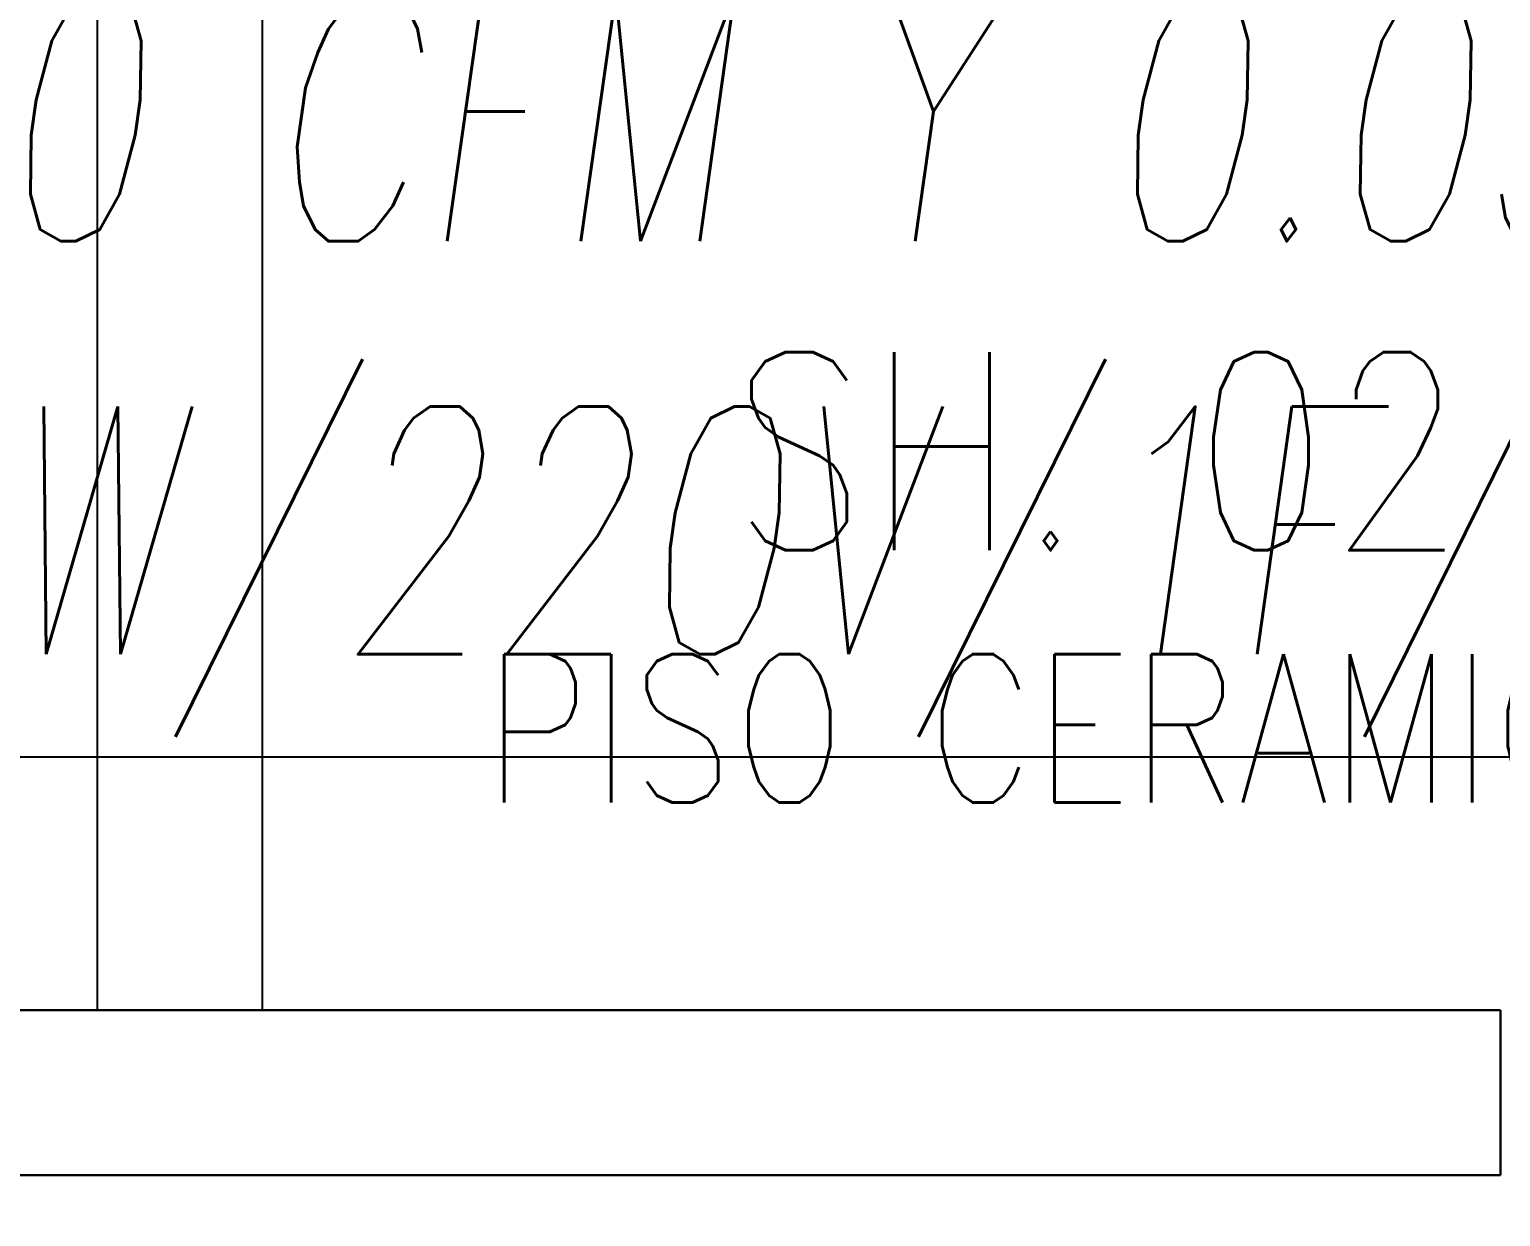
# Model space of a CAD drawing. Header units: millimetres. Extents: x -3 to 53, y -269 to 39.
# Drawn here: x 31.609 to 32.5, y -61.504 to -60.785 of the extents above; entities that cross this region are included whole.
import ezdxf
from ezdxf import colors
from ezdxf.entities.mleader import LeaderData, LeaderLine
from ezdxf.enums import TextEntityAlignment as Align
from ezdxf.math import Vec2, Vec3

# ---------------------------------------------------------------- set-up
doc = ezdxf.new("R2010")
doc.units = ezdxf.units.MM
doc.header["$LTSCALE"] = 15
doc.linetypes.add('CENTER', pattern=[2, 1.25, -0.25, 0.25, -0.25])
for name, color, linetype in [('A-CORTE', 250, 'CENTER'), ('A-MURO BAJO', 251, 'Continuous'), ('A-TEXTO-ACABADO PISO', 250, 'Continuous'), ('A-TEXTO-AMBIENTE', 252, 'Continuous'), ('L6 Linea fina', 141, 'Continuous')]:
    doc.layers.add(name, color=color, linetype=linetype)
doc.layers.add('A-MUROS', color=252, linetype='Continuous', lineweight=30)
doc.styles.add('JNV ING', font='romans.shx', dxfattribs={"width": 0.7, "oblique": 8, "height": 0.15})
doc.styles.add('ROMANS', font='romans.shx', dxfattribs={"width": 0.8})

# ---------------------------------------------------------------- blocks, each defined once
blk = doc.blocks.new('Cortes-Elev.')
at = {"layer": 'A-CORTE', "linetype": 'CENTER', "ltscale": 0.5}
blk.add_lwpolyline([(-1.966028483964124, 27.22835929616106), (51.86010596430447, 27.22835929614429)], dxfattribs=at)
blk = doc.blocks.new('Vent SSHH G1')
at = {"layer": 'L6 Linea fina'}
ml = blk.add_multileader_mtext('Standard', dxfattribs=at)
ml.set_content('{\\LEA-01}\\PEXTRACTOR AXIAL\\P100 CFM Y 0.05" C.A.\\P18W/220V/1F/60Hz', color=12, style='JNV ING')
ml.set_leader_properties(color=256, linetype='ByLayer', lineweight=-1)
ml.build(insert=Vec2(0, 0))
ml.multileader.update_dxf_attribs({"dogleg_length": 0.05, "arrow_head_size": 0.15})
ctx = ml.context
ctx.base_point, ctx.char_height, ctx.arrow_head_size, ctx.landing_gap_size, ctx.plane_origin = Vec3(27.08829523499082, -1.309413802345389, -8.775907187189881e-07), 0.15, 0.15, 0.07, Vec3(29.49542019230028, -1.911928529045909, -8.775907187189881e-07)
notes = []
notes.append((ctx, [(1, (1, 1, 0), (27.03829523499082, -1.309413802345389, -8.775907187189881e-07), (1, 0), 0.05, [(0, [(26.62538905262486, -1.490186448409965, -8.775907187189881e-07)], 0, [])])]))
ctx.mtext.insert, ctx.mtext.flow_direction = Vec3(27.15829523499082, -1.209413802345388, -8.775907187189881e-07), 5
for ctx, leaders in notes:
    for number, flags, end, landing, length, lines in leaders:
        leader = LeaderData()
        leader.index, (leader.has_last_leader_line, leader.has_dogleg_vector, leader.attachment_direction) = number, flags
        leader.last_leader_point, leader.dogleg_vector, leader.dogleg_length = Vec3(end), Vec3(landing), length
        for number, points, colour, breaks in lines:
            line = LeaderLine()
            line.index, line.vertices, line.color, line.breaks = number, Vec3.list(points), colors.encode_raw_color(colour), breaks
            leader.lines.append(line)
        ctx.leaders.append(leader)

msp = doc.modelspace()

# ---------------------------------------------------------------- linework, layer by layer
at = {"layer": 'A-MURO BAJO'}
for p, q in [((31.64999098833471, -60.07890936839493, -3.623963265058815e-06), (31.64999098833471, -61.37890979491793, -3.631653581201208e-06)), ((31.74999098805904, -60.07890936839493, -3.624363885305413e-06), (31.7499909882946, -61.37890979491839, -3.631653581201193e-06))]:
    msp.add_line(p, q, dxfattribs=at)
at = {"layer": 'A-MUROS'}
for p, q in [((32.49999093380541, -61.37890979491839), (30.84999098812989, -61.37890979491839)), ((32.49999093380541, -61.37890979491839), (32.49999093380541, -61.47890979491848)), ((30.74999098813021, -61.47890979491848), (32.49999093380495, -61.47890979491848))]:
    msp.add_line(p, q, dxfattribs=at)

# ---------------------------------------------------------------- block references
at = {"layer": 'A-CORTE'}
msp.add_blockref('Cortes-Elev.', (1.927695279846375e-06, -88.45387411237488), dxfattribs=at)
at = {"layer": 'L6 Linea fina'}
msp.add_blockref('Vent SSHH G1', (4.249216557408228, -59.05392904366074, 8.775907187189881e-07), dxfattribs=at)

# ---------------------------------------------------------------- texts
at = {"layer": 'A-TEXTO-ACABADO PISO', "insert": (32.25594311552027, -61.16333830557717), "char_height": 0.09, "attachment_point": 2, "rotation": 359.9999777300434, "style": 'ROMANS'}
msp.add_mtext_dynamic_manual_height_columns('PISO CERAMICO', width=1.202250403832295, gutter_width=12.5, heights=[0], dxfattribs=at)
at = {"layer": 'A-TEXTO-AMBIENTE', "style": 'ROMANS', "width": 0.8}
msp.add_text('SH. 02', height=0.12, dxfattribs=at).set_placement((32.25620357907428, -61.10053220258338), align=Align.CENTER)

doc.saveas('drawing.dxf')
